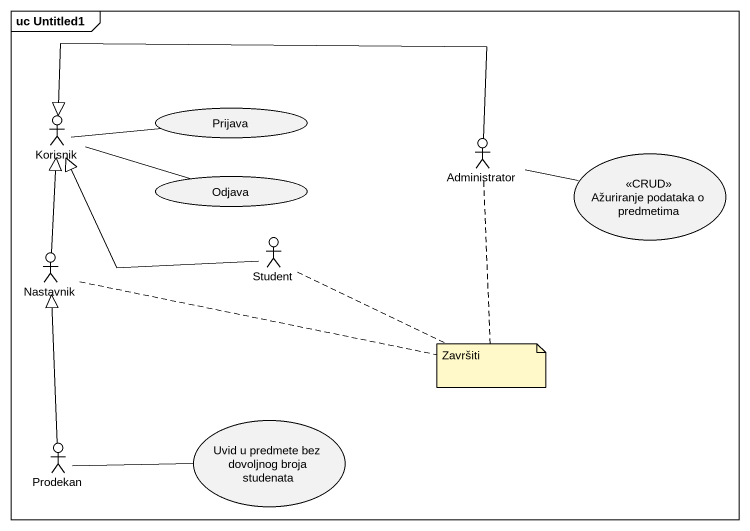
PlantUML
@startuml
mainframe uc Untitled1
actor Korisnik
usecase Prijava
actor Administrator
usecase Odjava
usecase "Ažuriranje podataka o predmetima" as Ažuriranje_podataka_o <<CRUD>>
actor Student
actor Nastavnik
actor Prodekan
usecase "Uvid u predmete bez dovoljnog broja studenata" as Uvid_u_predmete_bez
Korisnik -right- Prijava
Korisnik -right- Odjava
Administrator -left-|> Korisnik
Administrator -right- Ažuriranje_podataka_o
Student -left-|> Korisnik
Nastavnik -up-|> Korisnik
Prodekan -up-|> Nastavnik
Prodekan -right- Uvid_u_predmete_bez
note as N1
  Završiti
end note
N1 .. Student
N1 .. Administrator
N1 .. Nastavnik
@enduml
